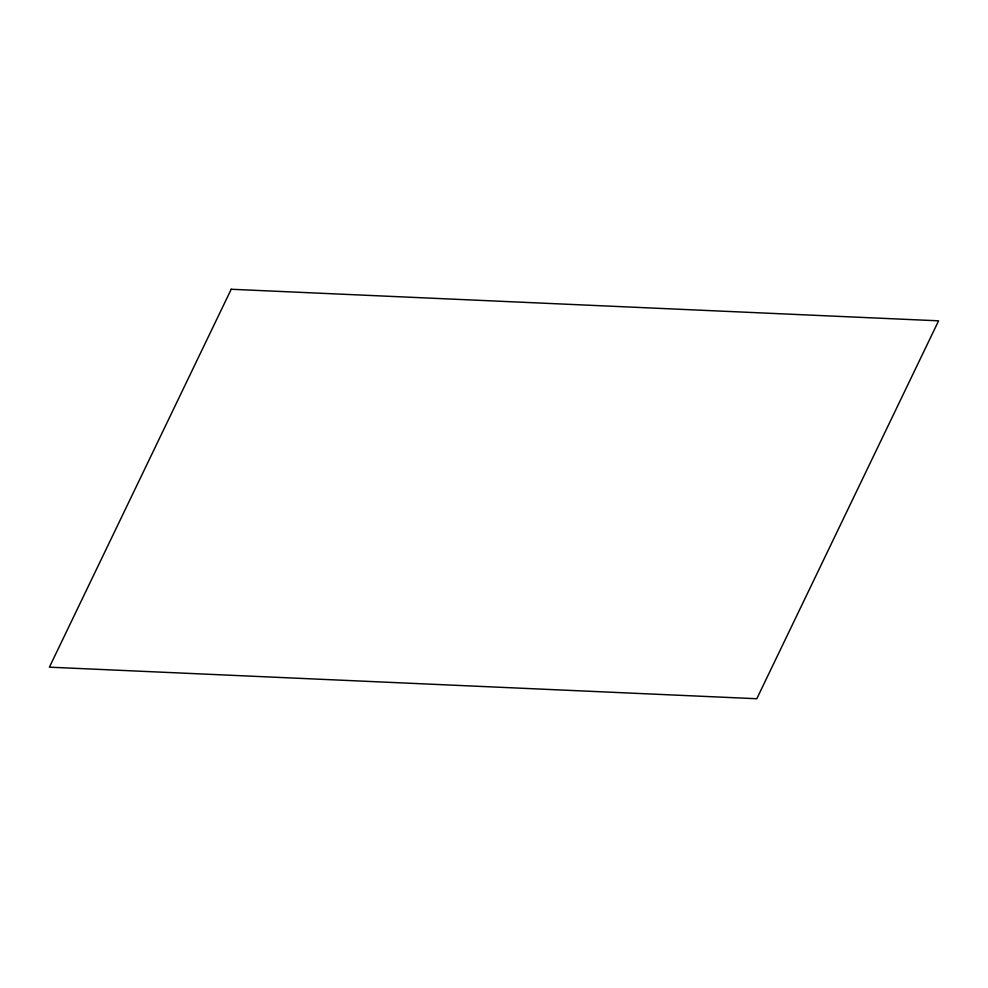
<?xml version="1.0" encoding="UTF-8"?>
<svg xmlns="http://www.w3.org/2000/svg" width="988" height="988" viewBox="0 0 988 988"><rect width="100%" height="100%" fill="white"/><g stroke="black" fill="none" stroke-linecap="round" stroke-linejoin="round"><path stroke-width="1.48" d="M231.204 289.262L49.4 667.172L756.796 698.738L938.6 320.828L231.204 289.262"/></g></svg>
